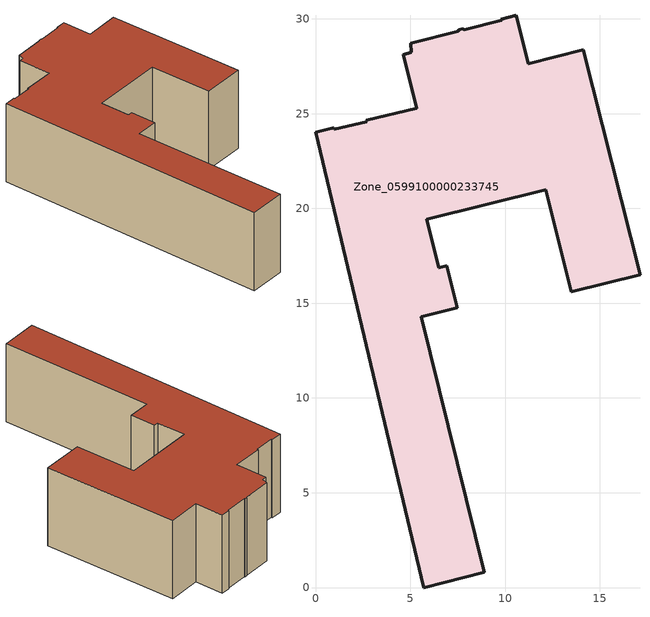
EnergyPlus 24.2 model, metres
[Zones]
Zone_0599100000233745
 floor ground (C_G): 11.22,27.64 14.12,28.38 17.12,16.5 13.48,15.6 12.14,20.98 5.88,19.43 6.51,16.88 6.92,16.98 7.47,14.75 5.57,14.28 8.91,0.8 5.71,0 0,24.02 0.96,24.25 0.98,24.17 2.71,24.57 2.69,24.66 5.33,25.3 4.62,28.1 5.05,28.23 5.03,28.72 7.53,29.35 7.54,29.42 7.78,29.48 7.84,29.43 9.81,29.92 9.8,29.98 10.58,30.18 z0
 wall outside (C_F): 14.12,28.38 11.22,27.64 10.58,30.18 9.8,29.98 9.81,29.92 7.84,29.43 7.78,29.48 7.54,29.42 7.53,29.35 5.03,28.72 5.05,28.23 4.62,28.1 5.33,25.3 2.69,24.66 2.71,24.57 0.98,24.17 0.96,24.25 0,24.02 5.71,0 8.91,0.8 5.57,14.28 7.47,14.75 6.92,16.98 6.51,16.88 5.88,19.43 12.14,20.98 13.48,15.6 17.12,16.5 14.12,28.38 z0:7.32
 roof outside (C_R): 4.62,28.1 5.33,25.3 2.69,24.66 2.71,24.57 0.98,24.17 0.96,24.25 0,24.02 5.71,0 8.91,0.8 5.57,14.28 7.47,14.75 6.92,16.98 6.51,16.88 5.88,19.43 12.14,20.98 13.48,15.6 17.12,16.5 14.12,28.38 11.22,27.64 10.58,30.18 9.8,29.98 9.81,29.92 7.84,29.43 7.78,29.48 7.54,29.42 7.53,29.35 5.03,28.72 5.05,28.23 z7.32
[BUILDING]
Pand.0599100000233745: North Axis=0; Terrain=City; Loads Convergence Tolerance Value=0.04; Temperature Convergence Tolerance Value=0.4; Solar Distribution=FullExterior; Maximum Number of Warmup Days=25; Minimum Number of Warmup Days=1
[Site:Location]
Rotterdam.The.Hague.AP_ZH_NLD Design_Conditions: Latitude=51.96; Longitude=4.45; Time Zone=1; Elevation=-4.5
[SITE:GROUNDTEMPERATURE:BUILDINGSURFACE]
18, 18, 18, 18, 18, 18, 18, 18, 18, 18, 18, 18
[MATERIAL] Thermal Absorptance=0.9; Solar Absorptance=0.7; Visible Absorptance=0.7
Name | Roughness | Thickness | Conductivity | Density | Specific Heat
G.D.1965 | MediumSmooth | 0.15 | 1 | 540 | 1210
F.D.1965 | Rough | 0.3 | 0.857143 | 1920 | 840
R.D.1965 | MediumRough | 0.2 | 0.08 | 1500 | 1000
[CONSTRUCTION]
C_G: G.D.1965
C_F: F.D.1965
C_R: R.D.1965
[ZONE]
Zone_0599100000233745: Type=1; Multiplier=1; Ceiling Height=Autocalculate; Volume=Autocalculate; Floor Area=autocalculate; Part of Total Floor Area=Yes
[ZONEINFILTRATION:DESIGNFLOWRATE]
Infil_Zone_0599100000233745: Zone or ZoneList or Space or SpaceList=Zone_0599100000233745; Schedule=AlwaysOn; Design Flow Rate Calculation Method=Flow/Area; Flow Rate per Floor Area=0.0042; Constant Term Coefficient=1; Temperature Term Coefficient=0; Velocity Term Coefficient=0; Velocity Squared Term Coefficient=0
[HVACTEMPLATE:ZONE:IDEALLOADSAIRSYSTEM]
Zone_0599100000233745: Maximum Heating Supply Air Temperature=50; Minimum Cooling Supply Air Temperature=13; Maximum Heating Supply Air Humidity Ratio=0.0156; Minimum Cooling Supply Air Humidity Ratio=0.0077; Heating Limit=NoLimit; Cooling Limit=NoLimit; Dehumidification Control Type=ConstantSensibleHeatRatio; Cooling Sensible Heat Ratio=0.7; Dehumidification Setpoint=60; Humidification Control Type=None; Humidification Setpoint=30; Outdoor Air Method=None; Outdoor Air Flow Rate per Person=0.00944; Outdoor Air Flow Rate per Zone Floor Area=0; Outdoor Air Flow Rate per Zone=0; Demand Controlled Ventilation Type=None; Outdoor Air Economizer Type=NoEconomizer; Heat Recovery Type=None; Sensible Heat Recovery Effectiveness=0.7; Latent Heat Recovery Effectiveness=0.65
[ZONECONTROL:THERMOSTAT]
ThermostatControl_Zone_0599100000233745: Zone or ZoneList=Zone_0599100000233745; Control Type Schedule=DualSetpointControlType; Control 1=Thermostat_Zone_0599100000233745; Temperature Difference Between Cutout And Setpoint=0
[THERMOSTATSETPOINT:DUALSETPOINT]
Thermostat_Zone_0599100000233745: Heating Setpoint Temperature Schedule=HeatingSetpoint_Zone_0599100000233745; Cooling Setpoint Temperature Schedule=CoolingSetpoint_Zone_0599100000233745
[SCHEDULE:COMPACT]
HeatingSetpoint_Zone_0599100000233745: Through: 12/31, For: AllDays, Until: 24:00, 21
CoolingSetpoint_Zone_0599100000233745: Through: 12/31, For: AllDays, Until: 24:00, 24
DualSetpointControlType: Through: 12/31, For: AllDays, Until: 24:00, 4
AlwaysOn: Through: 12/31, For: AllDays, Until: 24:00, 1
